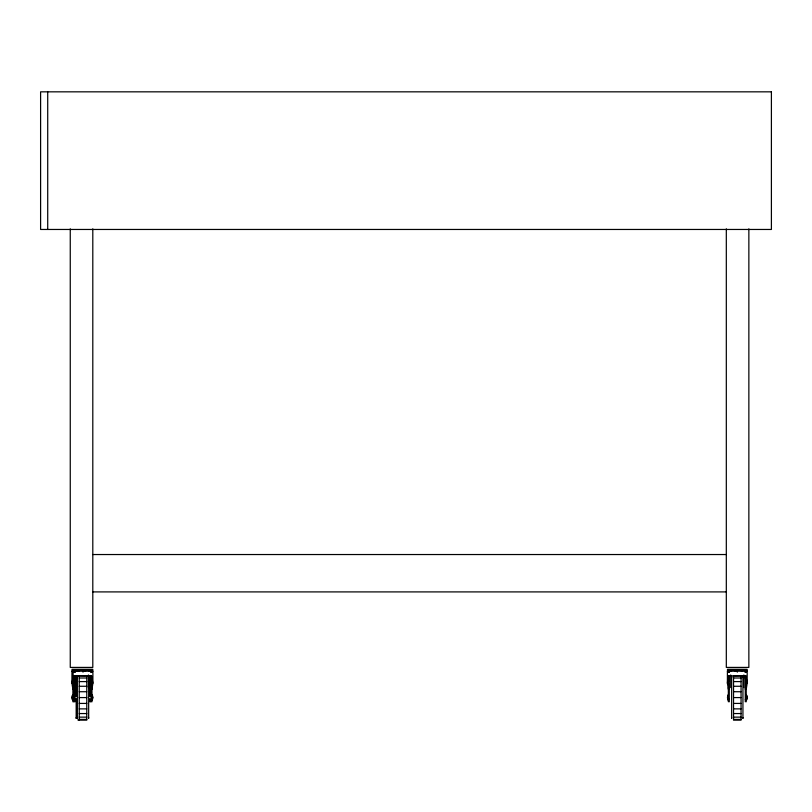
<?xml version="1.0" encoding="UTF-8"?>
<svg xmlns="http://www.w3.org/2000/svg" width="812" height="812" viewBox="0 0 812 812"><rect width="100%" height="100%" fill="white"/><g stroke="black" fill="none" stroke-linecap="round" stroke-linejoin="round"><path stroke-width="1.22" d="M75.008 699.193L73.659 699.771A7.227 6.76 0 0 1 73.659 695.295L74.065 695.305M75.008 672.143L75.008 671.199M76.176 717.564L76.176 718.275L76.176 698.523M76.176 677.553L76.176 676.843L76.176 696.594M77.363 717.564L77.363 718.275L77.363 676.843L77.363 677.553M88.66 717.564L88.66 718.275L88.66 676.843L88.66 677.553M729.288 699.193L727.938 699.771A7.227 6.76 0 0 1 727.938 695.295L728.344 695.305M731.642 717.564L731.642 718.275L731.642 676.843L731.642 677.553M742.939 717.564L742.939 718.275L742.939 676.843L742.939 677.553M72.877 689.297L71.943 683.247L73.263 675.919M73.192 679.157L73.821 696.219M74.065 689.297L73.121 683.247L73.456 679.4L74.42 675.919L75.272 675.919L74.075 682.638L75.008 689.297M91.949 672.143L91.949 671.199L92.893 671.199L92.893 683.247L91.959 689.297M728.344 689.297L727.4 683.247L727.745 679.4L728.699 675.919L729.552 675.919L728.354 682.638L729.288 689.297M746.228 672.143L746.228 671.199L747.182 671.199L747.182 683.247L746.238 689.297M89.827 689.297L90.761 682.638L89.564 675.919L90.416 675.919L91.38 679.4M91.015 689.297L91.949 682.638L90.751 675.919L91.604 675.919L92.893 683.247M745.294 689.297L746.228 682.638L745.03 675.919L745.883 675.919L747.182 683.247M91.38 687.094L90.771 696.219M73.902 670.255L74.724 670.265M75.08 670.255L80.885 670.265M90.934 670.265L87.117 670.265M71.943 683.247L71.943 671.199L72.877 671.199L72.887 672.143M73.121 683.247L73.121 671.199L74.065 671.199L74.085 672.143M75.08 671.199L75.902 671.209M90.934 671.209L91.015 672.143M92.893 671.199L88.812 671.209M729.369 670.255L733.185 670.265M745.213 670.265L739.417 670.265M727.4 683.247L727.41 671.199L728.344 671.199L728.354 672.143M729.369 671.199L730.191 671.209M747.182 671.199L741.397 671.209M90.112 671.209L91.715 671.199L90.771 671.199L90.751 672.143M744.401 671.209L745.497 671.199L745.294 672.143M91.573 675.919L88.143 675.919M745.852 675.919L741.762 675.919M92.801 554.535L726.314 554.535M92.801 591.907L726.314 591.907M71.943 669.311L92.893 669.311M727.4 669.311L747.182 669.311M71.943 670.255L92.893 670.255M727.4 670.255L747.182 670.255M85.138 671.209L90 671.209M730.303 671.209L735.164 671.209M78.064 671.209L85.564 671.209M734.728 671.209L742.239 671.209M76.013 671.209L78.906 671.209M90 675.919L79.241 675.736L79.241 720.163M730.303 675.919L741.062 675.736L741.062 720.163L733.53 720.163L733.53 675.736M78.064 675.919L85.564 675.919M734.728 675.919L742.239 675.919M74.836 675.919L78.541 675.919M90.771 676.761L89.827 676.772L89.827 696.463M728.344 676.772L729.288 676.761M745.294 676.772L746.238 676.761M79.241 678L86.772 678M733.53 678L741.062 678M79.241 681.593L86.772 681.593M733.53 681.593L741.062 681.593M79.241 686.272L86.772 686.272M733.53 686.272L741.062 686.272M79.241 691.722L86.772 691.722M733.53 691.722L741.062 691.722M72.877 695.305L72.471 695.305A7.227 6.76 0 0 0 72.471 699.771L73.821 699.68L73.821 701.801M91.959 695.305L92.365 695.305A7.227 6.76 0 0 1 92.365 699.771L91.015 699.68M746.238 695.305L746.644 695.305A7.227 6.76 0 0 1 746.644 699.771L745.294 699.68M79.241 697.579L86.772 697.579M733.53 697.579L741.062 697.579M72.877 698.371L72.471 698.371A7.338 2.537 0 0 1 72.471 696.706M74.065 698.371L73.659 698.371A7.338 2.537 0 0 1 73.537 696.838M91.959 698.371L92.365 698.371A7.338 2.537 0 0 0 92.365 696.706M728.344 698.371L727.938 698.371A7.338 2.537 0 0 1 727.938 696.706M746.238 698.371L746.644 698.371A7.338 2.537 0 0 0 746.644 696.706M89.827 699.68L90.771 699.68L90.771 701.801M79.241 703.425L86.772 703.425M733.53 703.425L741.062 703.425M79.241 708.876L86.772 708.876M733.53 708.876L741.062 708.876M79.241 713.555L86.772 713.555M733.53 713.555L741.062 713.555M79.241 717.138L86.772 717.138M733.53 717.138L741.062 717.138M79.241 719.391L86.772 719.391M733.53 719.391L741.062 719.391M731.49 671.209L727.4 671.199M71.943 671.199L77.211 671.209M74.724 671.209L73.121 671.199M728.699 675.919L730.973 675.919M74.45 675.919L76.693 675.919M748.857 228.842L748.857 667.413L726.314 667.413L726.314 228.842M746.644 695.163L746.644 699.914M746.238 687.622L746.238 701.801M745.923 671.199L745.923 672.143M745.294 675.787L745.294 701.801M745.03 671.209L745.03 672.143M743.873 674.955L743.873 687.612M737.296 671.209L737.296 672.153M730.709 674.955L730.709 687.612M729.552 671.209L729.552 672.143M729.288 675.787L729.288 701.801M728.658 671.199L728.658 672.143M728.344 687.622L728.344 701.801M727.938 695.163L727.938 699.914M92.801 228.842L92.801 667.413L70.258 667.413L70.258 228.842M92.365 695.163L92.365 699.914M91.959 687.622L91.959 701.801M91.644 671.199L91.644 672.143M91.015 675.787L91.015 701.801M89.827 698.655L89.827 701.801M88.406 674.955L88.406 687.612M86.772 675.736L86.772 720.163L78.064 720.163L78.064 719.391M83.007 671.209L83.007 672.153M75.272 671.209L75.272 672.143M75.242 676.234L75.242 687.612M75.008 675.787L75.008 701.801M74.379 671.199L74.379 672.143M74.065 686.353L74.065 701.801M73.659 695.163L73.659 699.914M73.192 671.199L73.192 672.143M72.877 687.845L72.877 701.801M72.471 695.163L72.471 699.914M47.715 91.837L47.715 229.461M73.821 671.199L73.821 672.143L73.902 671.209M729.288 671.199L729.288 672.143L729.288 671.199M771.4 91.837L40.6 91.837L40.6 229.461L771.4 229.461L771.4 91.837"/></g></svg>
